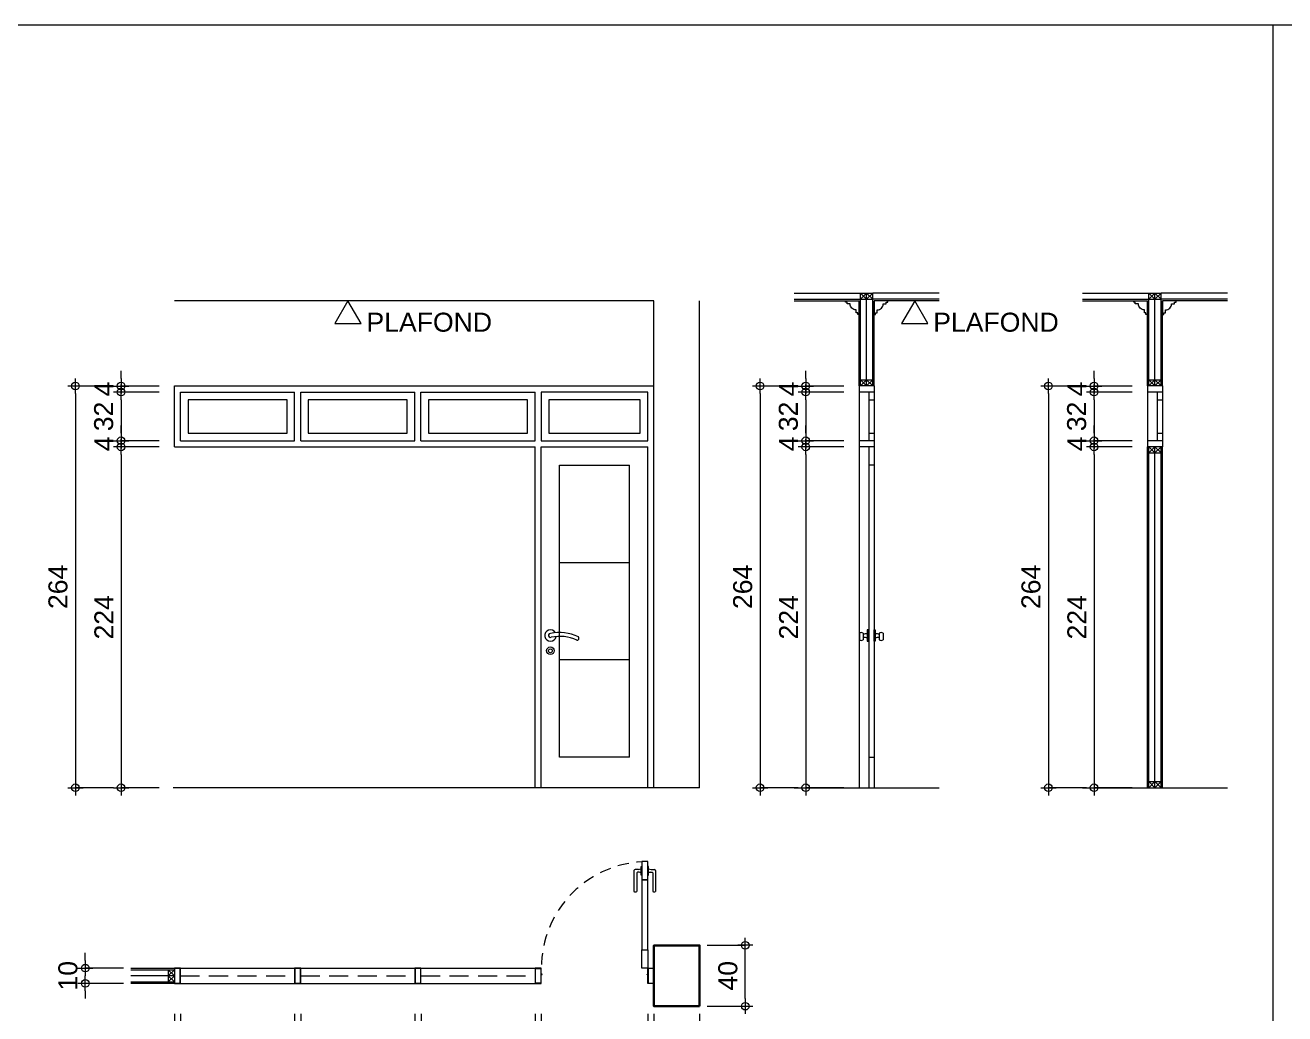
# Model space of a CAD drawing. Header units: millimetres. Extents: x -11 to 1625, y -267 to 195.
# Drawn here: x 1017 to 1033.55, y -142.74 to -129.75 of the extents above; entities that cross this region are included whole.
import ezdxf

# ---------------------------------------------------------------- set-up
doc = ezdxf.new("R2010")
doc.units = ezdxf.units.MM
doc.linetypes.add('HIDDEN', pattern=[0.375, 0.25, -0.125])
for name, color, linetype, lineweight in [('ars', 11, 'Continuous', 5), ('KOLOM', 1, 'Continuous', 30), ('kus', 63, 'Continuous', 15), ('lan', 7, 'Continuous', 15), ('not', 7, 'Continuous', 20), ('PARTISI', 190, 'Continuous', 9), ('pla', 213, 'Continuous', 15), ('tem', 5, 'Continuous', 20), ('u', 6, 'Continuous', 20)]:
    doc.layers.add(name, color=color, linetype=linetype, lineweight=lineweight)
doc.styles.add('S', font='SIMPLEX', dxfattribs={"width": 1.1})
doc.styles.get("Standard").update_dxf_attribs({"font": 'ARIALUNI.TTF'})
doc.dimstyles.new('SK 50', dxfattribs={"dimtxt": 0.25, "dimasz": 0.1, "dimexe": 0, "dimexo": 0, "dimgap": 0.1, "dimtad": 1, "dimdec": 0, "dimlfac": 50, "dimzin": 12, "dimdsep": 46, "dimtxsty": 'Standard', "dimblk": 'BULAT', "dimcen": 0.1, "dimclrd": 256, "dimclre": 256, "dimclrt": 256, "dimadec": 0, "dimazin": 3, "dimtfac": 1, "dimtdec": 0, "dimtofl": 0, "dimtmove": 0, "dimatfit": 3, "dimldrblk": 'BULAT', "dimfxl": 0, "dimtolj": 1, "dimtzin": 0, "dimlwd": -1, "dimlwe": -1, "dimarcsym": 0})

# ---------------------------------------------------------------- blocks, each defined once
blk = doc.blocks.new('K1')
at = {"layer": 'KOLOM'}
blk.add_lwpolyline([(0.2, 0.15), (-0.2, 0.15), (-0.2, -0.15), (0.2, -0.15), (0.2, 0.15)], dxfattribs=at)
blk = doc.blocks.new('P 70')
at = {"linetype": 'HIDDEN', "ltscale": 0.3}
blk.add_lwpolyline([(-0.74, 0.1, -0.414214), (-0.04, 0.8, -1.303225)], format="xyb", dxfattribs=at)
for points in [[(-0.04, 0.8), (-0.08, 0.8), (-0.08, 0.68), (-0.04, 0.68)], [(-0.04, 0.68), (-0.08, 0.68), (-0.08, 0.22), (-0.04, 0.22)], [(-0.04, 0.1), (-0.08, 0.1), (-0.08, 0.22), (-0.04, 0.22)], [(-0.7351, 0.06), (-0.74, 0.06), (-0.74, 0.0615), (-0.74, 0.1), (-0.78, 0.1), (-0.78, 0), (-0.74, 0), (-0.74, 0.0565), (-0.7351, 0.0583)], [(-0.742, 0.002), (-0.778, 0.002), (-0.778, 0.098), (-0.742, 0.098)], [(-0.0449, 0.06), (-0.04, 0.06), (-0.04, 0.0615), (-0.04, 0.1), (0, 0.1), (0, 0), (-0.04, 0), (-0.04, 0.0565), (-0.0449, 0.0583)], [(-0.038, 0.002), (-0.002, 0.002), (-0.002, 0.098), (-0.038, 0.098)]]:
    blk.add_lwpolyline(points, close=True)
blk = doc.blocks.new('PEILA')
blk.add_lwpolyline([(-0.188, -0.325), (0.188, -0.325), (0, 0)], close=True)
at = {"style": 'S', "width": 1.1, "flags": 4}
blk.add_attdef('CAT', (0.265, -0.289), '', height=0.2, dxfattribs=at)
blk = doc.blocks.new('BULAT')
for p, q in [((-1, 0), (1, 0)), ((0, -1), (0, 1))]:
    blk.add_line(p, q)
blk.add_circle((0, 0), 0.5)
blk = doc.blocks.new('*D1950')
at = {"layer": 'Defpoints', "color": 0, "ltscale": 0.15}
for p in [(1018.761, -135.288), (1018.261, -139.768), (1018.761, -139.768)]:
    blk.add_point(p, dxfattribs=at)
at = {"layer": 'u', "ltscale": 0.15}
for p, q in [((1018.761, -135.288), (1018.261, -135.288)), ((1018.261, -135.388), (1018.261, -139.668)), ((1018.761, -139.768), (1018.261, -139.768))]:
    blk.add_line(p, q, dxfattribs=at)
at = {"layer": 'u', "ltscale": 0.15, "xscale": 0.1, "yscale": 0.1, "zscale": 0.1}
for p, rotation in [((1018.261, -135.288), 90), ((1018.261, -139.768), 270)]:
    blk.add_blockref('BULAT', p, dxfattribs=dict(at, rotation=rotation))
at = {"layer": 'u', "ltscale": 0.15, "insert": (1018.035, -137.528), "char_height": 0.25, "attachment_point": 5, "rotation": 90}
blk.add_mtext('\\A1;224', dxfattribs=at)
blk = doc.blocks.new('*D1951')
at = {"layer": 'Defpoints', "color": 0, "ltscale": 0.15}
for p in [(1018.761, -134.568), (1018.261, -135.208), (1018.761, -135.208)]:
    blk.add_point(p, dxfattribs=at)
at = {"layer": 'u', "ltscale": 0.15}
for p, q in [((1018.761, -134.568), (1018.261, -134.568)), ((1018.261, -134.668), (1018.261, -135.108)), ((1018.761, -135.208), (1018.261, -135.208))]:
    blk.add_line(p, q, dxfattribs=at)
at = {"layer": 'u', "ltscale": 0.15, "xscale": 0.1, "yscale": 0.1, "zscale": 0.1}
for p, rotation in [((1018.261, -134.568), 90), ((1018.261, -135.208), 270)]:
    blk.add_blockref('BULAT', p, dxfattribs=dict(at, rotation=rotation))
at = {"layer": 'u', "ltscale": 0.15, "insert": (1018.033, -134.888), "char_height": 0.25, "attachment_point": 5, "rotation": 90}
blk.add_mtext('\\A1;32', dxfattribs=at)
blk = doc.blocks.new('*D1952')
at = {"layer": 'Defpoints', "color": 0, "ltscale": 0.15}
for p in [(1018.761, -134.488), (1018.261, -134.568), (1018.761, -134.568)]:
    blk.add_point(p, dxfattribs=at)
at = {"layer": 'u', "ltscale": 0.15}
for p, q in [((1018.261, -134.388), (1018.261, -134.288)), ((1018.761, -134.488), (1018.261, -134.488)), ((1018.761, -134.568), (1018.261, -134.568)), ((1018.261, -134.668), (1018.261, -134.768))]:
    blk.add_line(p, q, dxfattribs=at)
at = {"layer": 'u', "ltscale": 0.15, "xscale": 0.1, "yscale": 0.1, "zscale": 0.1}
for p, rotation in [((1018.261, -134.488), 270), ((1018.261, -134.568), 90)]:
    blk.add_blockref('BULAT', p, dxfattribs=dict(at, rotation=rotation))
at = {"layer": 'u', "ltscale": 0.15, "insert": (1018.036, -134.528), "char_height": 0.25, "attachment_point": 5, "rotation": 90}
blk.add_mtext('\\A1;4', dxfattribs=at)
blk = doc.blocks.new('*D1953')
at = {"layer": 'Defpoints', "color": 0, "ltscale": 0.15}
for p in [(1018.161, -134.488), (1017.661, -139.768), (1018.161, -139.768)]:
    blk.add_point(p, dxfattribs=at)
at = {"layer": 'u', "ltscale": 0.15}
for p, q in [((1018.161, -134.488), (1017.661, -134.488)), ((1017.661, -134.588), (1017.661, -139.668)), ((1018.161, -139.768), (1017.661, -139.768))]:
    blk.add_line(p, q, dxfattribs=at)
at = {"layer": 'u', "ltscale": 0.15, "xscale": 0.1, "yscale": 0.1, "zscale": 0.1}
for p, rotation in [((1017.661, -134.488), 90), ((1017.661, -139.768), 270)]:
    blk.add_blockref('BULAT', p, dxfattribs=dict(at, rotation=rotation))
at = {"layer": 'u', "ltscale": 0.15, "insert": (1017.433, -137.128), "char_height": 0.25, "attachment_point": 5, "rotation": 90}
blk.add_mtext('\\A1;264', dxfattribs=at)
blk = doc.blocks.new('*D1954')
at = {"layer": 'Defpoints', "color": 0, "ltscale": 0.15}
for p in [(1018.261, -135.288), (1018.761, -135.208), (1018.761, -135.288)]:
    blk.add_point(p, dxfattribs=at)
at = {"layer": 'u', "ltscale": 0.15}
for p, q in [((1018.261, -135.108), (1018.261, -135.008)), ((1018.761, -135.208), (1018.261, -135.208)), ((1018.761, -135.288), (1018.261, -135.288)), ((1018.261, -135.388), (1018.261, -135.488))]:
    blk.add_line(p, q, dxfattribs=at)
at = {"layer": 'u', "ltscale": 0.15, "xscale": 0.1, "yscale": 0.1, "zscale": 0.1}
for p, rotation in [((1018.261, -135.208), 270), ((1018.261, -135.288), 90)]:
    blk.add_blockref('BULAT', p, dxfattribs=dict(at, rotation=rotation))
at = {"layer": 'u', "ltscale": 0.15, "insert": (1018.036, -135.248), "char_height": 0.25, "attachment_point": 5, "rotation": 90}
blk.add_mtext('\\A1;4', dxfattribs=at)
blk = doc.blocks.new('*D1955')
at = {"layer": 'Defpoints', "color": 0, "ltscale": 0.15}
for p in [(1027.755, -135.288), (1027.255, -139.768), (1027.755, -139.768)]:
    blk.add_point(p, dxfattribs=at)
at = {"layer": 'u', "ltscale": 0.15}
for p, q in [((1027.755, -135.288), (1027.255, -135.288)), ((1027.255, -135.388), (1027.255, -139.668)), ((1027.755, -139.768), (1027.255, -139.768))]:
    blk.add_line(p, q, dxfattribs=at)
at = {"layer": 'u', "ltscale": 0.15, "xscale": 0.1, "yscale": 0.1, "zscale": 0.1}
for p, rotation in [((1027.255, -135.288), 90), ((1027.255, -139.768), 270)]:
    blk.add_blockref('BULAT', p, dxfattribs=dict(at, rotation=rotation))
at = {"layer": 'u', "ltscale": 0.15, "insert": (1027.03, -137.528), "char_height": 0.25, "attachment_point": 5, "rotation": 90}
blk.add_mtext('\\A1;224', dxfattribs=at)
blk = doc.blocks.new('*D1956')
at = {"layer": 'Defpoints', "color": 0, "ltscale": 0.15}
for p in [(1027.755, -134.568), (1027.255, -135.208), (1027.755, -135.208)]:
    blk.add_point(p, dxfattribs=at)
at = {"layer": 'u', "ltscale": 0.15}
for p, q in [((1027.755, -134.568), (1027.255, -134.568)), ((1027.255, -134.668), (1027.255, -135.108)), ((1027.755, -135.208), (1027.255, -135.208))]:
    blk.add_line(p, q, dxfattribs=at)
at = {"layer": 'u', "ltscale": 0.15, "xscale": 0.1, "yscale": 0.1, "zscale": 0.1}
for p, rotation in [((1027.255, -134.568), 90), ((1027.255, -135.208), 270)]:
    blk.add_blockref('BULAT', p, dxfattribs=dict(at, rotation=rotation))
at = {"layer": 'u', "ltscale": 0.15, "insert": (1027.028, -134.888), "char_height": 0.25, "attachment_point": 5, "rotation": 90}
blk.add_mtext('\\A1;32', dxfattribs=at)
blk = doc.blocks.new('*D1957')
at = {"layer": 'Defpoints', "color": 0, "ltscale": 0.15}
for p in [(1027.755, -134.488), (1027.255, -134.568), (1027.755, -134.568)]:
    blk.add_point(p, dxfattribs=at)
at = {"layer": 'u', "ltscale": 0.15}
for p, q in [((1027.255, -134.388), (1027.255, -134.288)), ((1027.755, -134.488), (1027.255, -134.488)), ((1027.755, -134.568), (1027.255, -134.568)), ((1027.255, -134.668), (1027.255, -134.768))]:
    blk.add_line(p, q, dxfattribs=at)
at = {"layer": 'u', "ltscale": 0.15, "xscale": 0.1, "yscale": 0.1, "zscale": 0.1}
for p, rotation in [((1027.255, -134.488), 270), ((1027.255, -134.568), 90)]:
    blk.add_blockref('BULAT', p, dxfattribs=dict(at, rotation=rotation))
at = {"layer": 'u', "ltscale": 0.15, "insert": (1027.03, -134.528), "char_height": 0.25, "attachment_point": 5, "rotation": 90}
blk.add_mtext('\\A1;4', dxfattribs=at)
blk = doc.blocks.new('*D1958')
at = {"layer": 'Defpoints', "color": 0, "ltscale": 0.15}
for p in [(1027.155, -134.488), (1026.655, -139.768), (1027.155, -139.768)]:
    blk.add_point(p, dxfattribs=at)
at = {"layer": 'u', "ltscale": 0.15}
for p, q in [((1027.155, -134.488), (1026.655, -134.488)), ((1026.655, -134.588), (1026.655, -139.668)), ((1027.155, -139.768), (1026.655, -139.768))]:
    blk.add_line(p, q, dxfattribs=at)
at = {"layer": 'u', "ltscale": 0.15, "xscale": 0.1, "yscale": 0.1, "zscale": 0.1}
for p, rotation in [((1026.655, -134.488), 90), ((1026.655, -139.768), 270)]:
    blk.add_blockref('BULAT', p, dxfattribs=dict(at, rotation=rotation))
at = {"layer": 'u', "ltscale": 0.15, "insert": (1026.428, -137.128), "char_height": 0.25, "attachment_point": 5, "rotation": 90}
blk.add_mtext('\\A1;264', dxfattribs=at)
blk = doc.blocks.new('*D1959')
at = {"layer": 'Defpoints', "color": 0, "ltscale": 0.15}
for p in [(1027.255, -135.288), (1027.755, -135.208), (1027.755, -135.288)]:
    blk.add_point(p, dxfattribs=at)
at = {"layer": 'u', "ltscale": 0.15}
for p, q in [((1027.255, -135.108), (1027.255, -135.008)), ((1027.755, -135.208), (1027.255, -135.208)), ((1027.755, -135.288), (1027.255, -135.288)), ((1027.255, -135.388), (1027.255, -135.488))]:
    blk.add_line(p, q, dxfattribs=at)
at = {"layer": 'u', "ltscale": 0.15, "xscale": 0.1, "yscale": 0.1, "zscale": 0.1}
for p, rotation in [((1027.255, -135.208), 270), ((1027.255, -135.288), 90)]:
    blk.add_blockref('BULAT', p, dxfattribs=dict(at, rotation=rotation))
at = {"layer": 'u', "ltscale": 0.15, "insert": (1027.03, -135.248), "char_height": 0.25, "attachment_point": 5, "rotation": 90}
blk.add_mtext('\\A1;4', dxfattribs=at)
blk = doc.blocks.new('*D1960')
at = {"layer": 'Defpoints', "color": 0, "ltscale": 0.15}
for p in [(1031.543, -135.288), (1031.043, -139.768), (1031.543, -139.768)]:
    blk.add_point(p, dxfattribs=at)
at = {"layer": 'u', "ltscale": 0.15}
for p, q in [((1031.543, -135.288), (1031.043, -135.288)), ((1031.043, -135.388), (1031.043, -139.668)), ((1031.543, -139.768), (1031.043, -139.768))]:
    blk.add_line(p, q, dxfattribs=at)
at = {"layer": 'u', "ltscale": 0.15, "xscale": 0.1, "yscale": 0.1, "zscale": 0.1}
for p, rotation in [((1031.043, -135.288), 90), ((1031.043, -139.768), 270)]:
    blk.add_blockref('BULAT', p, dxfattribs=dict(at, rotation=rotation))
at = {"layer": 'u', "ltscale": 0.15, "insert": (1030.817, -137.528), "char_height": 0.25, "attachment_point": 5, "rotation": 90}
blk.add_mtext('\\A1;224', dxfattribs=at)
blk = doc.blocks.new('*D1961')
at = {"layer": 'Defpoints', "color": 0, "ltscale": 0.15}
for p in [(1031.543, -134.568), (1031.043, -135.208), (1031.543, -135.208)]:
    blk.add_point(p, dxfattribs=at)
at = {"layer": 'u', "ltscale": 0.15}
for p, q in [((1031.543, -134.568), (1031.043, -134.568)), ((1031.043, -134.668), (1031.043, -135.108)), ((1031.543, -135.208), (1031.043, -135.208))]:
    blk.add_line(p, q, dxfattribs=at)
at = {"layer": 'u', "ltscale": 0.15, "xscale": 0.1, "yscale": 0.1, "zscale": 0.1}
for p, rotation in [((1031.043, -134.568), 90), ((1031.043, -135.208), 270)]:
    blk.add_blockref('BULAT', p, dxfattribs=dict(at, rotation=rotation))
at = {"layer": 'u', "ltscale": 0.15, "insert": (1030.815, -134.888), "char_height": 0.25, "attachment_point": 5, "rotation": 90}
blk.add_mtext('\\A1;32', dxfattribs=at)
blk = doc.blocks.new('*D1962')
at = {"layer": 'Defpoints', "color": 0, "ltscale": 0.15}
for p in [(1031.543, -134.488), (1031.043, -134.568), (1031.543, -134.568)]:
    blk.add_point(p, dxfattribs=at)
at = {"layer": 'u', "ltscale": 0.15}
for p, q in [((1031.043, -134.388), (1031.043, -134.288)), ((1031.543, -134.488), (1031.043, -134.488)), ((1031.543, -134.568), (1031.043, -134.568)), ((1031.043, -134.668), (1031.043, -134.768))]:
    blk.add_line(p, q, dxfattribs=at)
at = {"layer": 'u', "ltscale": 0.15, "xscale": 0.1, "yscale": 0.1, "zscale": 0.1}
for p, rotation in [((1031.043, -134.488), 270), ((1031.043, -134.568), 90)]:
    blk.add_blockref('BULAT', p, dxfattribs=dict(at, rotation=rotation))
at = {"layer": 'u', "ltscale": 0.15, "insert": (1030.818, -134.528), "char_height": 0.25, "attachment_point": 5, "rotation": 90}
blk.add_mtext('\\A1;4', dxfattribs=at)
blk = doc.blocks.new('*D1963')
at = {"layer": 'Defpoints', "color": 0, "ltscale": 0.15}
for p in [(1030.943, -134.488), (1030.443, -139.768), (1030.943, -139.768)]:
    blk.add_point(p, dxfattribs=at)
at = {"layer": 'u', "ltscale": 0.15}
for p, q in [((1030.943, -134.488), (1030.443, -134.488)), ((1030.443, -134.588), (1030.443, -139.668)), ((1030.943, -139.768), (1030.443, -139.768))]:
    blk.add_line(p, q, dxfattribs=at)
at = {"layer": 'u', "ltscale": 0.15, "xscale": 0.1, "yscale": 0.1, "zscale": 0.1}
for p, rotation in [((1030.443, -134.488), 90), ((1030.443, -139.768), 270)]:
    blk.add_blockref('BULAT', p, dxfattribs=dict(at, rotation=rotation))
at = {"layer": 'u', "ltscale": 0.15, "insert": (1030.215, -137.128), "char_height": 0.25, "attachment_point": 5, "rotation": 90}
blk.add_mtext('\\A1;264', dxfattribs=at)
blk = doc.blocks.new('*D1964')
at = {"layer": 'Defpoints', "color": 0, "ltscale": 0.15}
for p in [(1031.043, -135.288), (1031.543, -135.208), (1031.543, -135.288)]:
    blk.add_point(p, dxfattribs=at)
at = {"layer": 'u', "ltscale": 0.15}
for p, q in [((1031.043, -135.108), (1031.043, -135.008)), ((1031.543, -135.208), (1031.043, -135.208)), ((1031.543, -135.288), (1031.043, -135.288)), ((1031.043, -135.388), (1031.043, -135.488))]:
    blk.add_line(p, q, dxfattribs=at)
at = {"layer": 'u', "ltscale": 0.15, "xscale": 0.1, "yscale": 0.1, "zscale": 0.1}
for p, rotation in [((1031.043, -135.208), 270), ((1031.043, -135.288), 90)]:
    blk.add_blockref('BULAT', p, dxfattribs=dict(at, rotation=rotation))
at = {"layer": 'u', "ltscale": 0.15, "insert": (1030.818, -135.248), "char_height": 0.25, "attachment_point": 5, "rotation": 90}
blk.add_mtext('\\A1;4', dxfattribs=at)
blk = doc.blocks.new('*D1975')
at = {"layer": 'Defpoints', "color": 0, "ltscale": 0.15}
for p in [(1019.041, -142.739), (1020.541, -142.739), (1020.541, -143.239)]:
    blk.add_point(p, dxfattribs=at)
at = {"layer": 'u', "ltscale": 0.15}
for p, q in [((1019.041, -142.739), (1019.041, -143.239)), ((1020.541, -142.739), (1020.541, -143.239)), ((1019.141, -143.239), (1020.441, -143.239))]:
    blk.add_line(p, q, dxfattribs=at)
at = {"layer": 'u', "ltscale": 0.15, "xscale": 0.1, "yscale": 0.1, "zscale": 0.1, "rotation": 180}
blk.add_blockref('BULAT', (1019.041, -143.239), dxfattribs=at)
at = {"layer": 'u', "ltscale": 0.15, "xscale": 0.1, "yscale": 0.1, "zscale": 0.1}
blk.add_blockref('BULAT', (1020.541, -143.239), dxfattribs=at)
at = {"layer": 'u', "ltscale": 0.15, "insert": (1019.791, -143.012), "char_height": 0.25, "attachment_point": 5}
blk.add_mtext('\\A1;75', dxfattribs=at)
blk = doc.blocks.new('*D1976')
at = {"layer": 'Defpoints', "color": 0, "ltscale": 0.15}
for p in [(1018.961, -142.739), (1019.041, -142.739), (1019.041, -143.239)]:
    blk.add_point(p, dxfattribs=at)
at = {"layer": 'u', "ltscale": 0.15}
for p, q in [((1018.961, -142.739), (1018.961, -143.239)), ((1019.041, -142.739), (1019.041, -143.239)), ((1018.861, -143.239), (1018.761, -143.239)), ((1019.141, -143.239), (1019.241, -143.239))]:
    blk.add_line(p, q, dxfattribs=at)
at = {"layer": 'u', "ltscale": 0.15, "xscale": 0.1, "yscale": 0.1, "zscale": 0.1}
blk.add_blockref('BULAT', (1018.961, -143.239), dxfattribs=at)
at = {"layer": 'u', "ltscale": 0.15, "xscale": 0.1, "yscale": 0.1, "zscale": 0.1, "rotation": 180}
blk.add_blockref('BULAT', (1019.041, -143.239), dxfattribs=at)
at = {"layer": 'u', "ltscale": 0.15, "insert": (1019.001, -143.014), "char_height": 0.25, "attachment_point": 5}
blk.add_mtext('\\A1;4', dxfattribs=at)
blk = doc.blocks.new('*D1977')
at = {"layer": 'Defpoints', "color": 0, "ltscale": 0.15}
for p in [(1020.541, -142.739), (1020.621, -142.739), (1020.621, -143.239)]:
    blk.add_point(p, dxfattribs=at)
at = {"layer": 'u', "ltscale": 0.15}
for p, q in [((1020.541, -142.739), (1020.541, -143.239)), ((1020.621, -142.739), (1020.621, -143.239)), ((1020.441, -143.239), (1020.341, -143.239)), ((1020.721, -143.239), (1020.821, -143.239))]:
    blk.add_line(p, q, dxfattribs=at)
at = {"layer": 'u', "ltscale": 0.15, "xscale": 0.1, "yscale": 0.1, "zscale": 0.1}
blk.add_blockref('BULAT', (1020.541, -143.239), dxfattribs=at)
at = {"layer": 'u', "ltscale": 0.15, "xscale": 0.1, "yscale": 0.1, "zscale": 0.1, "rotation": 180}
blk.add_blockref('BULAT', (1020.621, -143.239), dxfattribs=at)
at = {"layer": 'u', "ltscale": 0.15, "insert": (1020.581, -143.014), "char_height": 0.25, "attachment_point": 5}
blk.add_mtext('\\A1;4', dxfattribs=at)
blk = doc.blocks.new('*D1978')
at = {"layer": 'Defpoints', "color": 0, "ltscale": 0.15}
for p in [(1020.621, -142.739), (1022.121, -142.739), (1022.121, -143.239)]:
    blk.add_point(p, dxfattribs=at)
at = {"layer": 'u', "ltscale": 0.15}
for p, q in [((1020.621, -142.739), (1020.621, -143.239)), ((1022.121, -142.739), (1022.121, -143.239)), ((1020.721, -143.239), (1022.021, -143.239))]:
    blk.add_line(p, q, dxfattribs=at)
at = {"layer": 'u', "ltscale": 0.15, "xscale": 0.1, "yscale": 0.1, "zscale": 0.1, "rotation": 180}
blk.add_blockref('BULAT', (1020.621, -143.239), dxfattribs=at)
at = {"layer": 'u', "ltscale": 0.15, "xscale": 0.1, "yscale": 0.1, "zscale": 0.1}
blk.add_blockref('BULAT', (1022.121, -143.239), dxfattribs=at)
at = {"layer": 'u', "ltscale": 0.15, "insert": (1021.371, -143.012), "char_height": 0.25, "attachment_point": 5}
blk.add_mtext('\\A1;75', dxfattribs=at)
blk = doc.blocks.new('*D1979')
at = {"layer": 'Defpoints', "color": 0, "ltscale": 0.15}
for p in [(1022.121, -142.739), (1022.201, -142.739), (1022.201, -143.239)]:
    blk.add_point(p, dxfattribs=at)
at = {"layer": 'u', "ltscale": 0.15}
for p, q in [((1022.121, -142.739), (1022.121, -143.239)), ((1022.201, -142.739), (1022.201, -143.239)), ((1022.021, -143.239), (1021.921, -143.239)), ((1022.301, -143.239), (1022.401, -143.239))]:
    blk.add_line(p, q, dxfattribs=at)
at = {"layer": 'u', "ltscale": 0.15, "xscale": 0.1, "yscale": 0.1, "zscale": 0.1}
blk.add_blockref('BULAT', (1022.121, -143.239), dxfattribs=at)
at = {"layer": 'u', "ltscale": 0.15, "xscale": 0.1, "yscale": 0.1, "zscale": 0.1, "rotation": 180}
blk.add_blockref('BULAT', (1022.201, -143.239), dxfattribs=at)
at = {"layer": 'u', "ltscale": 0.15, "insert": (1022.161, -143.014), "char_height": 0.25, "attachment_point": 5}
blk.add_mtext('\\A1;4', dxfattribs=at)
blk = doc.blocks.new('*D1980')
at = {"layer": 'Defpoints', "color": 0, "ltscale": 0.15}
for p in [(1022.201, -142.739), (1023.701, -142.739), (1023.701, -143.239)]:
    blk.add_point(p, dxfattribs=at)
at = {"layer": 'u', "ltscale": 0.15}
for p, q in [((1022.201, -142.739), (1022.201, -143.239)), ((1023.701, -142.739), (1023.701, -143.239)), ((1022.301, -143.239), (1023.601, -143.239))]:
    blk.add_line(p, q, dxfattribs=at)
at = {"layer": 'u', "ltscale": 0.15, "xscale": 0.1, "yscale": 0.1, "zscale": 0.1, "rotation": 180}
blk.add_blockref('BULAT', (1022.201, -143.239), dxfattribs=at)
at = {"layer": 'u', "ltscale": 0.15, "xscale": 0.1, "yscale": 0.1, "zscale": 0.1}
blk.add_blockref('BULAT', (1023.701, -143.239), dxfattribs=at)
at = {"layer": 'u', "ltscale": 0.15, "insert": (1022.951, -143.012), "char_height": 0.25, "attachment_point": 5}
blk.add_mtext('\\A1;75', dxfattribs=at)
blk = doc.blocks.new('*D1981')
at = {"layer": 'Defpoints', "color": 0, "ltscale": 0.15}
for p in [(1023.701, -142.739), (1023.781, -142.739), (1023.781, -143.239)]:
    blk.add_point(p, dxfattribs=at)
at = {"layer": 'u', "ltscale": 0.15}
for p, q in [((1023.701, -142.739), (1023.701, -143.239)), ((1023.781, -142.739), (1023.781, -143.239)), ((1023.601, -143.239), (1023.501, -143.239)), ((1023.881, -143.239), (1023.981, -143.239))]:
    blk.add_line(p, q, dxfattribs=at)
at = {"layer": 'u', "ltscale": 0.15, "xscale": 0.1, "yscale": 0.1, "zscale": 0.1}
blk.add_blockref('BULAT', (1023.701, -143.239), dxfattribs=at)
at = {"layer": 'u', "ltscale": 0.15, "xscale": 0.1, "yscale": 0.1, "zscale": 0.1, "rotation": 180}
blk.add_blockref('BULAT', (1023.781, -143.239), dxfattribs=at)
at = {"layer": 'u', "ltscale": 0.15, "insert": (1023.741, -143.014), "char_height": 0.25, "attachment_point": 5}
blk.add_mtext('\\A1;4', dxfattribs=at)
blk = doc.blocks.new('*D1982')
at = {"layer": 'Defpoints', "color": 0, "ltscale": 0.15}
for p in [(1023.781, -142.739), (1025.181, -142.739), (1025.181, -143.239)]:
    blk.add_point(p, dxfattribs=at)
at = {"layer": 'u', "ltscale": 0.15}
for p, q in [((1023.781, -142.739), (1023.781, -143.239)), ((1025.181, -142.739), (1025.181, -143.239)), ((1023.881, -143.239), (1025.081, -143.239))]:
    blk.add_line(p, q, dxfattribs=at)
at = {"layer": 'u', "ltscale": 0.15, "xscale": 0.1, "yscale": 0.1, "zscale": 0.1, "rotation": 180}
blk.add_blockref('BULAT', (1023.781, -143.239), dxfattribs=at)
at = {"layer": 'u', "ltscale": 0.15, "xscale": 0.1, "yscale": 0.1, "zscale": 0.1}
blk.add_blockref('BULAT', (1025.181, -143.239), dxfattribs=at)
at = {"layer": 'u', "ltscale": 0.15, "insert": (1024.481, -143.011), "char_height": 0.25, "attachment_point": 5}
blk.add_mtext('\\A1;70', dxfattribs=at)
blk = doc.blocks.new('*D1983')
at = {"layer": 'Defpoints', "color": 0, "ltscale": 0.15}
for p in [(1025.181, -142.739), (1025.261, -142.739), (1025.261, -143.239)]:
    blk.add_point(p, dxfattribs=at)
at = {"layer": 'u', "ltscale": 0.15}
for p, q in [((1025.181, -142.739), (1025.181, -143.239)), ((1025.261, -142.739), (1025.261, -143.239)), ((1025.081, -143.239), (1024.981, -143.239)), ((1025.361, -143.239), (1025.461, -143.239))]:
    blk.add_line(p, q, dxfattribs=at)
at = {"layer": 'u', "ltscale": 0.15, "xscale": 0.1, "yscale": 0.1, "zscale": 0.1}
blk.add_blockref('BULAT', (1025.181, -143.239), dxfattribs=at)
at = {"layer": 'u', "ltscale": 0.15, "xscale": 0.1, "yscale": 0.1, "zscale": 0.1, "rotation": 180}
blk.add_blockref('BULAT', (1025.261, -143.239), dxfattribs=at)
at = {"layer": 'u', "ltscale": 0.15, "insert": (1025.221, -143.014), "char_height": 0.25, "attachment_point": 5}
blk.add_mtext('\\A1;4', dxfattribs=at)
blk = doc.blocks.new('*D1985')
at = {"layer": 'Defpoints', "color": 0, "ltscale": 0.15}
for p in [(1017.791, -142.139), (1018.291, -142.139), (1018.291, -142.339)]:
    blk.add_point(p, dxfattribs=at)
at = {"layer": 'u', "ltscale": 0.15}
for p, q in [((1017.791, -142.039), (1017.791, -141.939)), ((1018.291, -142.139), (1017.791, -142.139)), ((1018.291, -142.339), (1017.791, -142.339)), ((1017.791, -142.439), (1017.791, -142.539))]:
    blk.add_line(p, q, dxfattribs=at)
at = {"layer": 'u', "ltscale": 0.15, "xscale": 0.1, "yscale": 0.1, "zscale": 0.1}
for p, rotation in [((1017.791, -142.139), 270), ((1017.791, -142.339), 90)]:
    blk.add_blockref('BULAT', p, dxfattribs=dict(at, rotation=rotation))
at = {"layer": 'u', "ltscale": 0.15, "insert": (1017.563, -142.239), "char_height": 0.25, "attachment_point": 5, "rotation": 90}
blk.add_mtext('\\A1;10', dxfattribs=at)
blk = doc.blocks.new('*D1986')
at = {"layer": 'Defpoints', "color": 0, "ltscale": 0.15}
for p in [(1025.961, -141.839), (1026.461, -141.839), (1025.961, -142.639)]:
    blk.add_point(p, dxfattribs=at)
at = {"layer": 'u', "ltscale": 0.15}
for p, q in [((1025.961, -141.839), (1026.461, -141.839)), ((1026.461, -142.539), (1026.461, -141.939)), ((1025.961, -142.639), (1026.461, -142.639))]:
    blk.add_line(p, q, dxfattribs=at)
at = {"layer": 'u', "ltscale": 0.15, "xscale": 0.1, "yscale": 0.1, "zscale": 0.1}
for p, rotation in [((1026.461, -141.839), 90), ((1026.461, -142.639), 270)]:
    blk.add_blockref('BULAT', p, dxfattribs=dict(at, rotation=rotation))
at = {"layer": 'u', "ltscale": 0.15, "insert": (1026.233, -142.239), "char_height": 0.25, "attachment_point": 5, "rotation": 90}
blk.add_mtext('\\A1;40', dxfattribs=at)
blk = doc.blocks.new('*D1987')
at = {"layer": 'Defpoints', "color": 0, "ltscale": 0.15}
for p in [(1025.261, -142.739), (1025.861, -142.739), (1025.861, -143.239)]:
    blk.add_point(p, dxfattribs=at)
at = {"layer": 'u', "ltscale": 0.15}
for p, q in [((1025.261, -142.739), (1025.261, -143.239)), ((1025.861, -142.739), (1025.861, -143.239)), ((1025.361, -143.239), (1025.761, -143.239))]:
    blk.add_line(p, q, dxfattribs=at)
at = {"layer": 'u', "ltscale": 0.15, "xscale": 0.1, "yscale": 0.1, "zscale": 0.1, "rotation": 180}
blk.add_blockref('BULAT', (1025.261, -143.239), dxfattribs=at)
at = {"layer": 'u', "ltscale": 0.15, "xscale": 0.1, "yscale": 0.1, "zscale": 0.1}
blk.add_blockref('BULAT', (1025.861, -143.239), dxfattribs=at)
at = {"layer": 'u', "ltscale": 0.15, "insert": (1025.561, -143.011), "char_height": 0.25, "attachment_point": 5}
blk.add_mtext('\\A1;30', dxfattribs=at)

msp = doc.modelspace()

# ---------------------------------------------------------------- linework, layer by layer
at = {"layer": 'ars'}
for p, q in [((1027.1016806, -133.3678056), (1027.9572785, -133.3678056)), ((1027.9572785, -134.4878056), (1027.9572785, -133.3678056)), ((1027.9752785, -133.3478056), (1028.0552785, -133.2678056)), ((1027.9752785, -133.2678056), (1028.0552785, -133.3478056)), ((1028.0552785, -133.2678056), (1028.1352785, -133.3478056)), ((1028.0552785, -133.3478056), (1028.1352785, -133.2678056)), ((1028.1532785, -134.4878056), (1028.1532785, -133.3678056)), ((1029.0088763, -133.3678056), (1028.1532785, -133.3678056)), ((1030.8892311, -133.3678056), (1031.744829, -133.3678056)), ((1031.744829, -134.4878056), (1031.744829, -133.3678056)), ((1031.762829, -133.3478056), (1031.842829, -133.2678056)), ((1031.762829, -133.2678056), (1031.842829, -133.3478056)), ((1031.842829, -133.2678056), (1031.922829, -133.3478056)), ((1031.842829, -133.3478056), (1031.922829, -133.2678056)), ((1031.940829, -134.4878056), (1031.940829, -133.3678056)), ((1032.7964268, -133.3678056), (1031.940829, -133.3678056)), ((1027.9752785, -134.4878056), (1028.0552785, -134.4078056)), ((1027.9752785, -134.4078056), (1028.0552785, -134.4878056)), ((1028.0552785, -134.4078056), (1028.1352785, -134.4878056)), ((1028.0552785, -134.4878056), (1028.1352785, -134.4078056)), ((1031.762829, -134.4878056), (1031.842829, -134.4078056)), ((1031.762829, -134.4078056), (1031.842829, -134.4878056)), ((1031.842829, -134.4078056), (1031.922829, -134.4878056)), ((1031.842829, -134.4878056), (1031.922829, -134.4078056)), ((1031.744829, -139.7678056), (1031.744829, -135.2878056)), ((1031.762829, -135.3678056), (1031.842829, -135.2878056)), ((1031.762829, -135.2878056), (1031.842829, -135.3678056)), ((1031.842829, -135.2878056), (1031.922829, -135.3678056)), ((1031.842829, -135.3678056), (1031.922829, -135.2878056)), ((1031.940829, -139.7678056), (1031.940829, -135.2878056)), ((1031.762829, -139.6878056), (1031.842829, -139.7678056)), ((1031.762829, -139.7678056), (1031.842829, -139.6878056)), ((1031.842829, -139.7678056), (1031.922829, -139.6878056)), ((1031.842829, -139.6878056), (1031.922829, -139.7678056)), ((1018.3906628, -142.1412283), (1018.9606628, -142.1412283)), ((1018.9606628, -142.1592283), (1018.8806628, -142.2392283)), ((1018.8806628, -142.1592283), (1018.9606628, -142.2392283)), ((1018.8806628, -142.2392283), (1018.9606628, -142.3192283)), ((1018.9606628, -142.2392283), (1018.8806628, -142.3192283)), ((1018.3906628, -142.3372283), (1018.9606628, -142.3372283))]:
    msp.add_line(p, q, dxfattribs=at)
for points in [[(1027.9596619, -137.7382794), (1027.9596619, -137.821843)], [(1028.0096619, -137.7382794), (1028.0096619, -137.821843)], [(1028.0165509, -137.7443331), (1028.0096619, -137.7443331)], [(1028.0165509, -137.791278), (1028.0096619, -137.791278)], [(1028.2140061, -137.7443331), (1028.220895, -137.7443331)], [(1028.2140061, -137.791278), (1028.220895, -137.791278)], [(1028.220895, -137.7382794), (1028.220895, -137.821843)], [(1028.270895, -137.7382794), (1028.270895, -137.821843)], [(1024.9982851, -140.8557334), (1024.9982851, -141.1316671)], [(1025.0566171, -140.8409667), (1025.0139504, -140.8409667)], [(1025.0357851, -140.8875462), (1025.0357851, -141.1316671)], [(1025.0682912, -140.8784667), (1025.0445472, -140.8784667)], [(1025.2130344, -140.8784667), (1025.2367783, -140.8784667)], [(1025.2247085, -140.8409667), (1025.2673752, -140.8409667)], [(1025.2455405, -140.8875462), (1025.2455405, -141.1316671)], [(1025.2830405, -140.8557334), (1025.2830405, -141.1316671)]]:
    msp.add_lwpolyline(points, dxfattribs=at)
for points in [[(1028.0752785, -137.6928056), (1028.0637748, -137.6928056), (1028.0637748, -137.8428056), (1028.0752785, -137.8428056)], [(1028.1552785, -137.6928056), (1028.1667821, -137.6928056), (1028.1667821, -137.8428056), (1028.1552785, -137.8428056)], [(1025.1006628, -140.9154783), (1025.0920351, -140.9154783), (1025.0920351, -140.8029783), (1025.1006628, -140.8029783)], [(1025.1806628, -140.9154783), (1025.1892905, -140.9154783), (1025.1892905, -140.8029783), (1025.1806628, -140.8029783)]]:
    msp.add_lwpolyline(points, close=True, dxfattribs=at)
for radius in [0.05, 0.025]:
    msp.add_circle((1023.9006628, -137.9678056), radius, dxfattribs=at)
for centre, radius, start, end in [((1023.9006628, -137.7678056), 0.075, 28.82940801, 350.35403801), ((1023.9006628, -137.7678056), 0.025, 90, 296.21183583), ((1024.0256628, -138.2794872), 0.5510465, 63.91762256, 103.11116645), ((1024.022395, -138.2906738), 0.5125345, 64.13933705, 102.47219505), ((1024.2485798, -137.8029165), 0.0266789, 264.35247846, 43.48276666), ((1027.9846619, -137.7682638), 0.0390393, 50.17975461, 129.82024539), ((1027.9846619, -137.7918586), 0.0390393, 230.17975461, 309.82024539), ((1028.0141346, -137.5950464), 0.1493062, 269.07273269, 289.4189203), ((1028.0141346, -137.9405647), 0.1493062, 70.5810797, 90.92726731), ((1028.2164223, -137.5950464), 0.1493062, 250.5810797, 270.92726731), ((1028.2164223, -137.9405647), 0.1493062, 89.07273269, 109.4189203), ((1028.245895, -137.7682638), 0.0390393, 50.17975461, 129.82024539), ((1028.245895, -137.7918586), 0.0390393, 230.17975461, 309.82024539), ((1025.0326758, -140.8765243), 0.0401868, 117.77227098, 148.84496718), ((1025.0491977, -140.8917224), 0.0140478, 109.33238929, 162.70547421), ((1025.0548049, -140.7290018), 0.1119796, 269.07273269, 289.4189203), ((1025.0584689, -140.9769229), 0.0989449, 70.1693486, 84.30285984), ((1025.2265207, -140.7290018), 0.1119796, 250.5810797, 270.92726731), ((1025.2228567, -140.9769229), 0.0989449, 95.69714016, 109.8306514), ((1025.2321278, -140.8917224), 0.0140478, 17.29452579, 70.66761071), ((1025.2486498, -140.8765243), 0.0401868, 31.15503282, 62.22772902), ((1025.0170351, -141.1077359), 0.0304017, 231.92142877, 308.07857123), ((1025.2642905, -141.1077359), 0.0304017, 231.92142877, 308.07857123)]:
    msp.add_arc(centre, radius, start, end, dxfattribs=at)
at = {"layer": 'kus'}
for p, q in [((1018.9606628, -135.2878056), (1018.9606628, -134.4878056)), ((1018.9606628, -134.4878056), (1025.2606628, -134.4878056)), ((1028.1552785, -134.4878056), (1027.9552785, -134.4878056)), ((1027.9552785, -134.4878056), (1027.9552785, -139.7678056)), ((1028.1552785, -134.4878056), (1028.1552785, -139.7678056)), ((1031.942829, -134.4878056), (1031.742829, -134.4878056)), ((1031.742829, -134.4878056), (1031.742829, -135.2878056)), ((1031.942829, -134.4878056), (1031.942829, -135.2878056)), ((1019.0406628, -135.2078056), (1019.0406628, -134.5678056)), ((1019.0406628, -134.5678056), (1020.5406628, -134.5678056)), ((1020.5406628, -135.2078056), (1020.5406628, -134.5678056)), ((1020.6206628, -135.2078056), (1020.6206628, -134.5678056)), ((1020.6206628, -134.5678056), (1022.1206628, -134.5678056)), ((1022.1206628, -135.2078056), (1022.1206628, -134.5678056)), ((1022.2006628, -135.2078056), (1022.2006628, -134.5678056)), ((1022.2006628, -134.5678056), (1023.7006628, -134.5678056)), ((1023.7006628, -135.2078056), (1023.7006628, -134.5678056)), ((1028.1552785, -134.5678056), (1027.9552785, -134.5678056)), ((1028.0852785, -134.5678056), (1028.0852785, -135.2078056)), ((1028.0852785, -134.6678056), (1028.1552785, -134.6678056)), ((1031.942829, -134.5678056), (1031.742829, -134.5678056)), ((1031.872829, -134.5678056), (1031.872829, -135.2078056)), ((1031.872829, -134.6678056), (1031.942829, -134.6678056)), ((1028.0852785, -135.1078056), (1028.1552785, -135.1078056)), ((1031.872829, -135.1078056), (1031.942829, -135.1078056)), ((1018.9606628, -135.2878056), (1023.7006628, -135.2878056)), ((1019.0406628, -135.2078056), (1020.5406628, -135.2078056)), ((1020.6206628, -135.2078056), (1022.1206628, -135.2078056)), ((1022.2006628, -135.2078056), (1023.7006628, -135.2078056)), ((1023.7006628, -139.7678056), (1023.7006628, -135.2878056)), ((1023.7806628, -139.7678056), (1023.7806628, -135.2878056)), ((1023.7806628, -135.2878056), (1025.1806628, -135.2878056)), ((1025.1806628, -139.7678056), (1025.1806628, -135.2878056)), ((1028.1552785, -135.2078056), (1027.9552785, -135.2078056)), ((1028.1552785, -135.2878056), (1027.9552785, -135.2878056)), ((1028.0852785, -135.2878056), (1028.0852785, -139.7678056)), ((1031.942829, -135.2078056), (1031.742829, -135.2078056)), ((1031.942829, -135.2878056), (1031.742829, -135.2878056)), ((1024.0206628, -139.3678056), (1024.0206628, -135.5278056)), ((1024.0206628, -135.5278056), (1024.9406628, -135.5278056)), ((1024.9406628, -139.3678056), (1024.9406628, -135.5278056)), ((1028.1552785, -135.5278056), (1028.0852785, -135.5278056)), ((1024.0206628, -136.8078056), (1024.9406628, -136.8078056)), ((1024.9406628, -138.0878056), (1024.0206628, -138.0878056)), ((1024.9406628, -139.3678056), (1024.0206628, -139.3678056)), ((1028.0852785, -139.3678056), (1028.1552785, -139.3678056)), ((1019.0406628, -142.1392283), (1020.5406628, -142.1392283)), ((1020.6206628, -142.1392283), (1022.1206628, -142.1392283)), ((1022.2006628, -142.1392283), (1023.7006628, -142.1392283)), ((1019.0406628, -142.3392283), (1020.5406628, -142.3392283)), ((1020.6206628, -142.3392283), (1022.1206628, -142.3392283)), ((1022.2006628, -142.3392283), (1023.7006628, -142.3392283))]:
    msp.add_line(p, q, dxfattribs=at)
at = {"layer": 'kus', "linetype": 'HIDDEN'}
for p, q in [((1019.0406628, -142.2392283), (1020.5406628, -142.2392283)), ((1020.6206628, -142.2392283), (1022.1206628, -142.2392283)), ((1022.2006628, -142.2392283), (1023.7006628, -142.2392283))]:
    msp.add_line(p, q, dxfattribs=at)
at = {"layer": 'kus'}
for points in [[(1019.1406628, -134.6678056), (1019.1406628, -135.1078056), (1020.4406628, -135.1078056), (1020.4406628, -134.6678056)], [(1020.7206628, -134.6678056), (1020.7206628, -135.1078056), (1022.0206628, -135.1078056), (1022.0206628, -134.6678056)], [(1022.3006628, -134.6678056), (1022.3006628, -135.1078056), (1023.6006628, -135.1078056), (1023.6006628, -134.6678056)], [(1023.7806628, -134.5678056), (1023.7806628, -135.2078056), (1025.1806628, -135.2078056), (1025.1806628, -134.5678056)], [(1023.8806628, -134.6678056), (1023.8806628, -135.1078056), (1025.0806628, -135.1078056), (1025.0806628, -134.6678056)], [(1019.0406628, -142.1392283), (1018.9606628, -142.1392283), (1018.9606628, -142.3392283), (1019.0406628, -142.3392283)], [(1020.6206628, -142.1392283), (1020.5406628, -142.1392283), (1020.5406628, -142.3392283), (1020.6206628, -142.3392283)], [(1022.2006628, -142.1392283), (1022.1206628, -142.1392283), (1022.1206628, -142.3392283), (1022.2006628, -142.3392283)], [(1019.0366628, -142.1432283), (1018.9646628, -142.1432283), (1018.9646628, -142.3352283), (1019.0366628, -142.3352283)], [(1020.6166628, -142.1432283), (1020.5446628, -142.1432283), (1020.5446628, -142.3352283), (1020.6166628, -142.3352283)], [(1022.1966628, -142.1432283), (1022.1246628, -142.1432283), (1022.1246628, -142.3352283), (1022.1966628, -142.3352283)]]:
    msp.add_lwpolyline(points, close=True, dxfattribs=at)
at = {"layer": 'lan'}
for p, q in [((1063.3957723, -129.7457819), (998.3957723, -129.7457819)), ((1033.3957723, -153.1457819), (1033.3957723, -129.7457819)), ((1025.2606628, -133.3678056), (1018.9606628, -133.3678056)), ((1025.8606628, -139.7678056), (1018.9439404, -139.7678056)), ((1027.1016806, -139.7678056), (1029.0088763, -139.7678056)), ((1030.8892311, -139.7678056), (1032.7964268, -139.7678056))]:
    msp.add_line(p, q, dxfattribs=at)
for points in [[(1027.7972785, -133.4078056), (1027.7972785, -133.3878056), (1027.7772785, -133.3878056), (1027.7772785, -133.3678056), (1027.9572785, -133.3678056), (1027.9572785, -133.5478056), (1027.9372785, -133.5478056), (1027.9372785, -133.5278056), (1027.9172785, -133.5278056), (1027.9172785, -133.4878056, -0.4142135624), (1027.8372785, -133.4078056)], [(1028.3132785, -133.4078056), (1028.3132785, -133.3878056), (1028.3332785, -133.3878056), (1028.3332785, -133.3678056), (1028.1532785, -133.3678056), (1028.1532785, -133.5478056), (1028.1732785, -133.5478056), (1028.1732785, -133.5278056), (1028.1932785, -133.5278056), (1028.1932785, -133.4878056, 0.4142135624), (1028.2732785, -133.4078056)], [(1031.584829, -133.4078056), (1031.584829, -133.3878056), (1031.564829, -133.3878056), (1031.564829, -133.3678056), (1031.744829, -133.3678056), (1031.744829, -133.5478056), (1031.724829, -133.5478056), (1031.724829, -133.5278056), (1031.704829, -133.5278056), (1031.704829, -133.4878056, -0.4142135624), (1031.624829, -133.4078056)], [(1032.100829, -133.4078056), (1032.100829, -133.3878056), (1032.120829, -133.3878056), (1032.120829, -133.3678056), (1031.940829, -133.3678056), (1031.940829, -133.5478056), (1031.960829, -133.5478056), (1031.960829, -133.5278056), (1031.980829, -133.5278056), (1031.980829, -133.4878056, 0.4142135624), (1032.060829, -133.4078056)]]:
    msp.add_lwpolyline(points, format="xyb", close=True, dxfattribs=at)
at = {"layer": 'PARTISI'}
for p, q in [((1027.9752785, -134.4878056), (1027.9752785, -133.2678056)), ((1027.9752785, -133.2678056), (1028.1352785, -133.2678056)), ((1027.9752785, -133.3478056), (1028.1352785, -133.3478056)), ((1028.0552785, -134.4878056), (1028.0552785, -133.2678056)), ((1028.1352785, -134.4878056), (1028.1352785, -133.2678056)), ((1031.762829, -134.4878056), (1031.762829, -133.2678056)), ((1031.762829, -133.2678056), (1031.922829, -133.2678056)), ((1031.762829, -133.3478056), (1031.922829, -133.3478056)), ((1031.842829, -134.4878056), (1031.842829, -133.2678056)), ((1031.922829, -134.4878056), (1031.922829, -133.2678056)), ((1027.9752785, -134.4078056), (1028.1352785, -134.4078056)), ((1031.762829, -134.4078056), (1031.922829, -134.4078056)), ((1031.762829, -139.7678056), (1031.762829, -135.2878056)), ((1031.842829, -139.7678056), (1031.842829, -135.2878056)), ((1031.922829, -139.7678056), (1031.922829, -135.2878056)), ((1031.762829, -135.3678056), (1031.922829, -135.3678056)), ((1031.762829, -139.6878056), (1031.922829, -139.6878056)), ((1018.3906628, -142.1592283), (1018.9606628, -142.1592283)), ((1018.9606628, -142.2392283), (1018.3906628, -142.2392283)), ((1018.8806628, -142.1592283), (1018.8806628, -142.3192283)), ((1018.3906628, -142.3192283), (1018.9606628, -142.3192283))]:
    msp.add_line(p, q, dxfattribs=at)
at = {"layer": 'pla'}
for p, q in [((1027.1016806, -133.2678056), (1027.9752785, -133.2678056)), ((1027.1016806, -133.3478056), (1027.9752785, -133.3478056)), ((1029.0088763, -133.2678056), (1028.1352785, -133.2678056)), ((1029.0088763, -133.3478056), (1028.1352785, -133.3478056)), ((1030.8892311, -133.2678056), (1031.762829, -133.2678056)), ((1030.8892311, -133.3478056), (1031.762829, -133.3478056)), ((1032.7964268, -133.2678056), (1031.922829, -133.2678056)), ((1032.7964268, -133.3478056), (1031.922829, -133.3478056))]:
    msp.add_line(p, q, dxfattribs=at)
at = {"layer": 'tem'}
for p, q in [((1025.2606628, -139.7678056), (1025.2606628, -133.3678056)), ((1025.8606628, -139.7678056), (1025.8606628, -133.3678056))]:
    msp.add_line(p, q, dxfattribs=at)

# ---------------------------------------------------------------- block references
at = {"layer": 'KOLOM', "xscale": 2, "yscale": 2, "zscale": 2, "rotation": 270}
msp.add_blockref('K1', (1025.5606628, -142.2392283), dxfattribs=at)
at = {"layer": 'kus', "xscale": 2, "yscale": 2, "zscale": 2}
msp.add_blockref('P 70', (1025.2606628, -142.3392283), dxfattribs=at)
at = {"layer": 'not'}
ref = msp.add_blockref('PEILA', (1021.2412928, -133.3678056), dxfattribs=dict(at, xscale=0.9237604307034012, yscale=0.9237604307034012, zscale=0.9237604307034012))
ref.add_attrib('CAT', 'PLAFOND', (1021.4846381, -133.7743574), dxfattribs={"layer": '0', "height": 0.25, "flags": 4})
ref = msp.add_blockref('PEILA', (1028.6864619, -133.3678056), dxfattribs=dict(at, xscale=0.9237604307034012, yscale=0.9237604307034012, zscale=0.9237604307034012))
ref.add_attrib('CAT', 'PLAFOND', (1028.9298072, -133.7743574), dxfattribs={"layer": '0', "height": 0.25, "flags": 4})

# ---------------------------------------------------------------- dimensions: what is measured, and where the dimension line sits
at = {"layer": 'u', "ltscale": 0.15}
for base, p1, p2, angle, picture, middle in [((1018.2606628, -134.5678056), (1018.7606628, -134.4878056), (1018.7606628, -134.5678056), 270, '*D1952', (1018.2606628, -134.5278056)), ((1027.2552785, -134.5678056), (1027.7552785, -134.4878056), (1027.7552785, -134.5678056), 270, '*D1957', (1027.2552785, -134.5278056)), ((1031.042829, -134.5678056), (1031.542829, -134.4878056), (1031.542829, -134.5678056), 270, '*D1962', (1031.042829, -134.5278056)), ((1017.6606628, -139.7678056), (1018.1606628, -134.4878056), (1018.1606628, -139.7678056), 270, '*D1953', (1017.6606628, -137.1278056)), ((1018.2606628, -135.2078056), (1018.7606628, -134.5678056), (1018.7606628, -135.2078056), 270, '*D1951', (1018.2606628, -134.8878056)), ((1026.6552785, -139.7678056), (1027.1552785, -134.4878056), (1027.1552785, -139.7678056), 270, '*D1958', (1026.6552785, -137.1278056)), ((1027.2552785, -135.2078056), (1027.7552785, -134.5678056), (1027.7552785, -135.2078056), 270, '*D1956', (1027.2552785, -134.8878056)), ((1030.442829, -139.7678056), (1030.942829, -134.4878056), (1030.942829, -139.7678056), 270, '*D1963', (1030.442829, -137.1278056)), ((1031.042829, -135.2078056), (1031.542829, -134.5678056), (1031.542829, -135.2078056), 270, '*D1961', (1031.042829, -134.8878056)), ((1018.2606628, -135.2878056), (1018.7606628, -135.2078056), (1018.7606628, -135.2878056), 270, '*D1954', (1018.2606628, -135.2478056)), ((1027.2552785, -135.2878056), (1027.7552785, -135.2078056), (1027.7552785, -135.2878056), 270, '*D1959', (1027.2552785, -135.2478056)), ((1031.042829, -135.2878056), (1031.542829, -135.2078056), (1031.542829, -135.2878056), 270, '*D1964', (1031.042829, -135.2478056)), ((1018.2606628, -139.7678056), (1018.7606628, -135.2878056), (1018.7606628, -139.7678056), 270, '*D1950', (1018.2606628, -137.5278056)), ((1027.2552785, -139.7678056), (1027.7552785, -135.2878056), (1027.7552785, -139.7678056), 270, '*D1955', (1027.2552785, -137.5278056)), ((1031.042829, -139.7678056), (1031.542829, -135.2878056), (1031.542829, -139.7678056), 270, '*D1960', (1031.042829, -137.5278056)), ((1026.4606628, -141.8392283), (1025.9606628, -142.6392283), (1025.9606628, -141.8392283), 90, '*D1986', (1026.4606628, -142.2392283)), ((1017.7906628, -142.1392283), (1018.2906628, -142.3392283), (1018.2906628, -142.1392283), 90, '*D1985', (1017.7906628, -142.2392283))]:
    dim = msp.add_linear_dim(base=base, p1=p1, p2=p2, angle=angle, dimstyle='SK 50', dxfattribs=at)
    dim.commit()
    dim.dimension.update_dxf_attribs({"geometry": picture, "text_midpoint": middle, "dimtype": 160})
for base, p1, p2, picture, middle in [((1019.0406628, -143.2392283), (1018.9606628, -142.7392283), (1019.0406628, -142.7392283), '*D1976', (1019.0006628, -143.2392283)), ((1020.5406628, -143.2392283), (1019.0406628, -142.7392283), (1020.5406628, -142.7392283), '*D1975', (1019.7906628, -143.2392283)), ((1020.6206628, -143.2392283), (1020.5406628, -142.7392283), (1020.6206628, -142.7392283), '*D1977', (1020.5806628, -143.2392283)), ((1022.1206628, -143.2392283), (1020.6206628, -142.7392283), (1022.1206628, -142.7392283), '*D1978', (1021.3706628, -143.2392283)), ((1022.2006628, -143.2392283), (1022.1206628, -142.7392283), (1022.2006628, -142.7392283), '*D1979', (1022.1606628, -143.2392283)), ((1023.7006628, -143.2392283), (1022.2006628, -142.7392283), (1023.7006628, -142.7392283), '*D1980', (1022.9506628, -143.2392283)), ((1023.7806628, -143.2392283), (1023.7006628, -142.7392283), (1023.7806628, -142.7392283), '*D1981', (1023.7406628, -143.2392283)), ((1025.1806628, -143.2392283), (1023.7806628, -142.7392283), (1025.1806628, -142.7392283), '*D1982', (1024.4806628, -143.2392283)), ((1025.2606628, -143.2392283), (1025.1806628, -142.7392283), (1025.2606628, -142.7392283), '*D1983', (1025.2206628, -143.2392283)), ((1025.8606628, -143.2392283), (1025.2606628, -142.7392283), (1025.8606628, -142.7392283), '*D1987', (1025.5606628, -143.2392283))]:
    dim = msp.add_linear_dim(base=base, p1=p1, p2=p2, dimstyle='SK 50', dxfattribs=at)
    dim.commit()
    dim.dimension.update_dxf_attribs({"geometry": picture, "text_midpoint": middle, "dimtype": 160})

doc.saveas('drawing.dxf')
